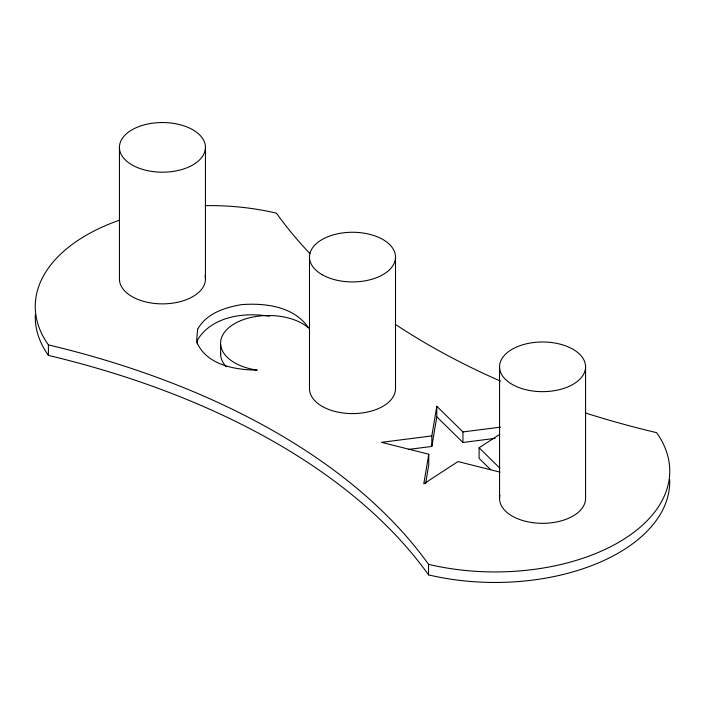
<?xml version="1.0" encoding="UTF-8"?>
<svg xmlns="http://www.w3.org/2000/svg" width="705" height="705" viewBox="0 0 705 705"><rect width="100%" height="100%" fill="white"/><g stroke="black" fill="none" stroke-linecap="round" stroke-linejoin="round"><path stroke-width="1.06" d="M197.268 343.873L197.629 339.757C212.002 316.245 244.397 312.007 269.389 316.272M495.077 438.369L462.947 442.476L462.947 431.936L436.8 406.283L431.83 435.91L381.493 442.335L428.763 454.223L423.793 483.841L457.977 461.563L499.986 472.13M425.564 483.797L428.763 464.754L428.763 454.223M408.274 449.446L431.83 446.441L436.8 416.814L436.8 406.283M490.636 469.645L479.1 458.329L479.1 447.79L499.792 434.306M462.947 431.936L500.427 427.151M479.1 447.79L499.854 468.164M436.8 416.814L462.947 442.476M585.564 366.82A43.005 24.825 0 0 1 521.057 388.323A43.005 24.825 0 0 1 521.057 345.318A43.005 24.825 0 0 1 585.564 366.82L585.564 498.497A43.005 24.825 0 0 1 539.748 523.269A43.005 24.825 0 0 1 499.915 495.254M499.554 366.82L499.554 498.497M431.83 435.91L431.83 446.441M118.793 220.427A174.708 100.868 0 0 0 48.407 344.877A698.831 403.463 0 0 1 428.525 564.335L428.525 574.866A174.708 100.868 0 0 0 669.715 479.664M395.505 257.096L395.505 388.772A43.005 24.825 0 0 1 352.5 413.597A43.005 24.825 0 0 1 309.495 388.772L309.495 257.096M220.612 344.181L220.612 354.721M205.446 147.363A43.005 24.825 0 0 1 140.938 168.865A43.005 24.825 0 0 1 140.938 125.86A43.005 24.825 0 0 1 205.446 147.363L205.446 279.039M119.436 147.363L119.436 279.039A43.005 24.825 0 0 0 165.252 303.811A43.005 24.825 0 0 0 205.084 275.796M48.407 344.877L48.407 355.408A698.831 403.463 0 0 1 428.525 574.866M48.407 355.408A174.708 100.868 0 0 1 35.294 314.791M226.208 366.759A47.966 27.698 0 0 1 220.612 352.738M205.314 205.64A174.708 100.868 0 0 1 276.475 213.201A698.831 403.463 0 0 0 309.988 253.65M585.397 412.954A698.831 403.463 0 0 0 656.593 432.658A174.708 100.868 0 0 1 618.576 542.392A174.708 100.868 0 0 1 428.525 564.335M500.603 381.149A698.831 403.463 0 0 1 395.267 324.291M197.629 329.226L196.545 341.572C206.151 364.943 234.712 369.913 257.255 370.125A47.966 27.698 0 0 1 229.337 327.261A47.966 27.698 0 0 1 308.649 328.01C294.232 306.446 265.547 302.859 241.639 304.613C224.754 307.503 206.503 313.32 197.629 329.226M322.088 274.65A43.005 24.825 0 0 0 394.042 263.52A43.005 24.825 0 0 0 341.37 233.108A43.005 24.825 0 0 0 322.088 274.65"/></g></svg>
